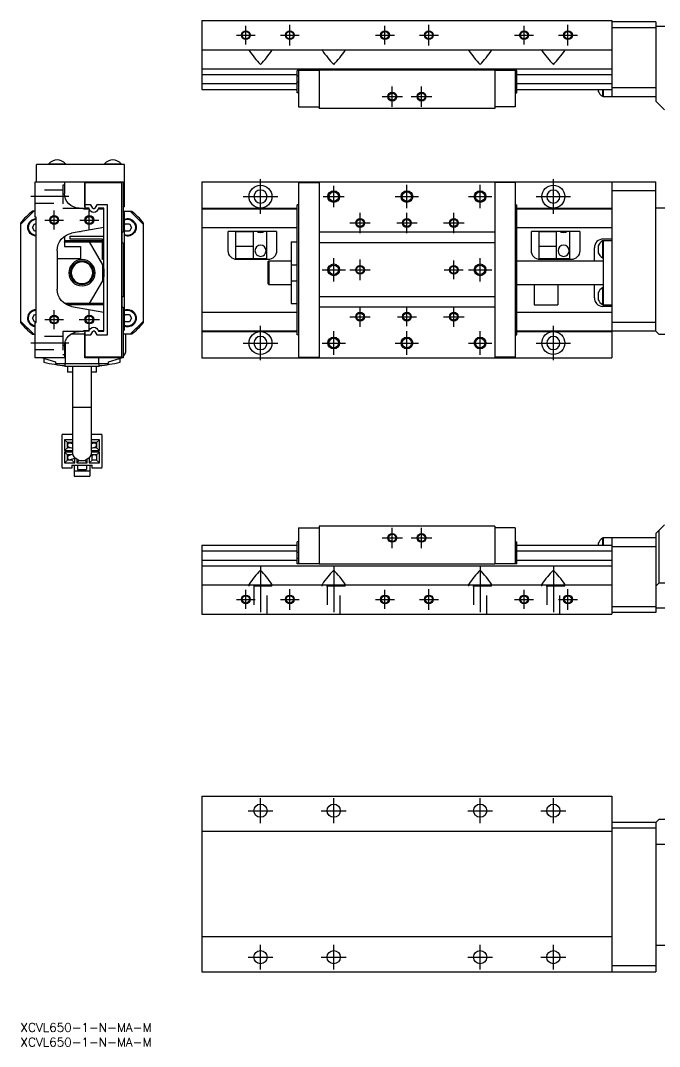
# Model space of a CAD drawing. Extents: x 0 to 509, y -8 to 347.
# Drawn here: x 0 to 218.2, y -8 to 342.3 of the extents above; entities that cross this region are included whole.
import ezdxf

# ---------------------------------------------------------------- set-up
doc = ezdxf.new("R2010")
doc.units = 0
doc.header["$LTSCALE"] = 0.5
doc.linetypes.add('CENTER', pattern=[50.8, 31.75, -6.35, 6.35, -6.35])
doc.linetypes.add('DASHED', pattern=[19.05, 12.7, -6.35])
for name, color, linetype in [('MSM_CENTER', 1, 'CENTER'), ('MSM_CONTINUOUS', 7, 'CONTINUOUS'), ('MSM_DASHED', 4, 'DASHED'), ('MSM_NARROW', 5, 'CONTINUOUS'), ('MSM_PART_NUMBER', 7, 'CONTINUOUS')]:
    doc.layers.add(name, color=color, linetype=linetype)
doc.styles.get("Standard").update_dxf_attribs({"font": 'txt.shx', "height": 3, "bigfont": 'bigfont.shx'})

msp = doc.modelspace()

# ---------------------------------------------------------------- linework, layer by layer
at = {"layer": 'MSM_CENTER'}
for p, q in [((76.96, 334.07), (76.96, 340.53)), ((91.96, 333.8), (91.96, 340.8)), ((124.46, 334.07), (124.46, 340.53)), ((139.46, 333.8), (139.46, 340.8)), ((171.96, 334.07), (171.96, 340.53)), ((186.96, 333.8), (186.96, 340.8)), ((73.73, 337.3), (80.19, 337.3)), ((88.73, 337.3), (95.19, 337.3)), ((121.23, 337.3), (127.69, 337.3)), ((136.23, 337.3), (142.69, 337.3)), ((168.73, 337.3), (175.19, 337.3)), ((183.73, 337.3), (190.19, 337.3)), ((126.96, 312.8), (126.96, 319.8)), ((136.96, 312.8), (136.96, 319.8)), ((123.46, 316.3), (130.46, 316.3)), ((133.46, 316.3), (140.46, 316.3)), ((81.96, 276.28), (81.96, 288.08)), ((181.96, 276.28), (181.96, 288.08)), ((106.96, 278.55), (106.96, 285.8)), ((131.96, 278.18), (131.96, 286.18)), ((156.96, 278.18), (156.96, 286.18)), ((16.5, 282.18), (3.5, 282.18)), ((76.06, 282.18), (87.86, 282.18)), ((103.34, 282.18), (110.58, 282.18)), ((127.96, 282.18), (135.96, 282.18)), ((152.96, 282.18), (160.96, 282.18)), ((176.06, 282.18), (187.86, 282.18)), ((11.5, 270.95), (11.5, 277.41)), ((23.5, 270.95), (23.5, 277.41)), ((8.27, 274.18), (14.73, 274.18)), ((20.27, 274.18), (26.73, 274.18)), ((115.96, 269.68), (115.96, 276.68)), ((131.96, 269.68), (131.96, 276.68)), ((147.96, 269.68), (147.96, 276.68)), ((112.46, 273.18), (119.46, 273.18)), ((128.46, 273.18), (135.46, 273.18)), ((144.46, 273.18), (151.46, 273.18)), ((106.96, 253.18), (106.96, 261.18)), ((115.96, 253.68), (115.96, 260.68)), ((147.96, 253.95), (147.96, 260.41)), ((156.96, 253.18), (156.96, 261.18)), ((102.96, 257.18), (110.96, 257.18)), ((112.46, 257.18), (119.46, 257.18)), ((144.73, 257.18), (151.19, 257.18)), ((152.96, 257.18), (160.96, 257.18)), ((11.5, 236.95), (11.5, 243.41)), ((23.5, 236.68), (23.5, 243.68)), ((115.96, 237.68), (115.96, 244.68)), ((131.96, 237.95), (131.96, 244.41)), ((147.96, 237.68), (147.96, 244.68)), ((8.27, 240.18), (14.73, 240.18)), ((20, 240.18), (27, 240.18)), ((112.46, 241.18), (119.46, 241.18)), ((128.73, 241.18), (135.19, 241.18)), ((144.46, 241.18), (151.46, 241.18)), ((81.96, 226.28), (81.96, 238.08)), ((106.96, 228.18), (106.96, 236.18)), ((131.96, 228.18), (131.96, 236.18)), ((156.96, 228.18), (156.96, 236.18)), ((181.96, 226.28), (181.96, 238.08)), ((16.5, 232.18), (3.5, 232.18)), ((76.06, 232.18), (87.86, 232.18)), ((102.96, 232.18), (110.96, 232.18)), ((127.96, 232.18), (135.96, 232.18)), ((152.96, 232.18), (160.96, 232.18)), ((176.06, 232.18), (187.86, 232.18)), ((126.96, 162.14), (126.96, 169.14)), ((136.96, 162.14), (136.96, 169.14)), ((123.46, 165.64), (130.46, 165.64)), ((133.46, 165.64), (140.46, 165.64)), ((81.96, 156.14), (81.96, 137.64)), ((106.96, 156.14), (106.96, 137.64)), ((156.96, 156.14), (156.96, 137.64)), ((181.96, 156.14), (181.96, 137.64)), ((76.96, 141.41), (76.96, 147.87)), ((91.96, 141.14), (91.96, 148.14)), ((124.46, 141.41), (124.46, 147.87)), ((139.46, 141.14), (139.46, 148.14)), ((171.96, 141.41), (171.96, 147.87)), ((186.96, 141.14), (186.96, 148.14)), ((73.73, 144.64), (80.19, 144.64)), ((88.73, 144.64), (95.19, 144.64)), ((121.23, 144.64), (127.69, 144.64)), ((136.23, 144.64), (142.69, 144.64)), ((168.73, 144.64), (175.19, 144.64)), ((183.73, 144.64), (190.19, 144.64)), ((81.96, 68.25), (81.96, 76.75)), ((106.96, 68.25), (106.96, 76.75)), ((156.96, 68.25), (156.96, 76.75)), ((181.96, 68.25), (181.96, 76.75)), ((77.71, 72.5), (86.21, 72.5)), ((102.71, 72.5), (111.21, 72.5)), ((152.71, 72.5), (161.21, 72.5)), ((177.71, 72.5), (186.21, 72.5)), ((81.96, 18.25), (81.96, 26.75)), ((106.96, 18.25), (106.96, 26.75)), ((156.96, 18.25), (156.96, 26.75)), ((181.96, 18.25), (181.96, 26.75)), ((77.71, 22.5), (86.21, 22.5)), ((102.71, 22.5), (111.21, 22.5)), ((152.71, 22.5), (161.21, 22.5)), ((177.71, 22.5), (186.21, 22.5))]:
    msp.add_line(p, q, dxfattribs=at)
at = {"layer": 'MSM_CONTINUOUS'}
for p, q in [((61.96, 342.3), (201.96, 342.3)), ((61.96, 342.3), (61.96, 318.8)), ((201.96, 342.3), (201.96, 316.3)), ((216.96, 341.8), (201.96, 341.8)), ((216.96, 339.8), (201.96, 339.8)), ((216.96, 341.8), (216.96, 314.8)), ((221.46, 340.3), (216.96, 340.3)), ((61.96, 332.3), (201.96, 332.3)), ((78.22, 332.3), (78.06, 332.17)), ((78.06, 332.17), (78.08, 332.06)), ((85.7, 332.3), (85.86, 332.17)), ((85.86, 332.17), (85.84, 332.06)), ((103.22, 332.3), (103.06, 332.17)), ((103.06, 332.17), (103.08, 332.06)), ((110.7, 332.3), (110.86, 332.17)), ((110.86, 332.17), (110.84, 332.06)), ((153.22, 332.3), (153.06, 332.17)), ((153.06, 332.17), (153.08, 332.06)), ((160.7, 332.3), (160.86, 332.17)), ((160.86, 332.17), (160.84, 332.06)), ((178.22, 332.3), (178.06, 332.17)), ((178.06, 332.17), (178.08, 332.06)), ((185.7, 332.3), (185.86, 332.17)), ((185.86, 332.17), (185.84, 332.06)), ((61.96, 325.8), (201.96, 325.8)), ((61.96, 323.83), (94.46, 323.83)), ((101.96, 325.2), (94.46, 325.2)), ((94.46, 317.6), (94.46, 325.2)), ((94.96, 323.32), (94.46, 323.32)), ((94.96, 325.2), (94.96, 312.8)), ((101.96, 325.3), (101.96, 312.3)), ((161.96, 325.3), (101.96, 325.3)), ((161.96, 325.3), (161.96, 312.3)), ((169.46, 325.2), (161.96, 325.2)), ((168.96, 325.2), (168.96, 312.8)), ((168.96, 323.32), (169.46, 323.32)), ((169.46, 317.6), (169.46, 325.2)), ((169.46, 323.83), (201.96, 323.83)), ((61.96, 320.76), (94.46, 320.76)), ((61.96, 318.8), (94.46, 318.8)), ((94.96, 321.27), (94.46, 321.27)), ((168.96, 321.27), (169.46, 321.27)), ((169.46, 320.76), (201.96, 320.76)), ((169.46, 318.8), (201.96, 318.8)), ((197.31, 318.8), (197.31, 318.09)), ((198.76, 318.8), (198.76, 316.44)), ((198.96, 318.8), (198.96, 316.3)), ((216.96, 319.3), (201.96, 319.3)), ((94.96, 317.6), (94.46, 317.6)), ((168.96, 317.6), (169.46, 317.6)), ((198.76, 316.44), (198.96, 316.44)), ((198.96, 316.3), (216.96, 316.3)), ((94.96, 312.8), (101.96, 312.8)), ((161.96, 312.3), (101.96, 312.3)), ((168.96, 312.8), (161.96, 312.8)), ((219.96, 311.8), (216.96, 314.8)), ((5.5, 287.18), (5.5, 293.18)), ((35.5, 293.18), (5.5, 293.18)), ((9.65, 293.34), (15.35, 293.34)), ((9.65, 293.34), (9.65, 293.18)), ((15.35, 293.18), (15.35, 293.34)), ((28.65, 293.34), (34.35, 293.34)), ((28.65, 293.34), (28.65, 293.18)), ((34.35, 293.18), (34.35, 293.34)), ((35.5, 278.68), (35.5, 293.18)), ((5, 275.18), (5, 287.18)), ((5, 287.18), (35, 287.18)), ((15, 287.18), (15, 283.28)), ((22, 278.58), (22, 287.18)), ((22.1, 278.18), (22.1, 286.98)), ((22.1, 286.98), (34.5, 286.98)), ((34.5, 286.98), (34.5, 227.38)), ((35, 287.18), (35, 269.98)), ((61.96, 287.18), (61.96, 227.18)), ((61.96, 287.18), (216.96, 287.18)), ((94.96, 286.98), (101.96, 286.98)), ((94.96, 286.98), (94.96, 227.38)), ((101.96, 287.18), (101.96, 227.18)), ((161.96, 287.18), (161.96, 227.18)), ((168.96, 286.98), (161.96, 286.98)), ((168.96, 286.98), (168.96, 227.38)), ((201.96, 287.18), (201.96, 227.18)), ((216.96, 284.18), (201.96, 284.18)), ((216.96, 236.18), (216.96, 287.18)), ((4.5, 277.18), (0, 272.68)), ((5, 277.18), (4.03, 277.18)), ((20, 278.28), (21.5, 278.28)), ((21.5, 278.28), (21.5, 277.98)), ((21.5, 277.98), (23.46, 277.98)), ((22.1, 278.58), (22, 278.58)), ((23.97, 279.38), (22.1, 279.38)), ((23.42, 278.18), (22.1, 278.18)), ((24.66, 278.18), (23.97, 279.38)), ((26.02, 279.38), (25.34, 278.18)), ((29.7, 279.38), (26.02, 279.38)), ((26.54, 277.98), (28.5, 277.98)), ((28.5, 278.18), (26.58, 278.18)), ((28.5, 236.18), (28.5, 278.18)), ((29.7, 234.98), (29.7, 279.38)), ((35.5, 278.68), (35, 278.68)), ((35.5, 276.68), (35, 277.18)), ((35, 277.18), (37.97, 277.18)), ((42, 272.68), (37.5, 277.18)), ((61.96, 278.28), (94.46, 278.28)), ((61.96, 277.98), (94.46, 277.98)), ((94.96, 279.38), (94.46, 279.38)), ((94.46, 234.98), (94.46, 279.38)), ((168.96, 279.38), (169.46, 279.38)), ((169.46, 234.98), (169.46, 279.38)), ((169.46, 278.28), (201.96, 278.28)), ((169.46, 277.98), (201.96, 277.98)), ((241.96, 278.18), (216.96, 278.18)), ((5.3, 275.18), (5, 275.18)), ((5.3, 239.18), (5.3, 275.18)), ((35.5, 236.68), (35.5, 276.68)), ((0, 273.15), (0, 239.2)), ((4.06, 271.68), (4.78, 272.93)), ((4.78, 270.43), (4.06, 271.68)), ((4.78, 272.93), (5.3, 272.93)), ((5.3, 270.43), (4.78, 270.43)), ((28.5, 271.62), (17.46, 269.68)), ((20.5, 270.18), (20.29, 270.18)), ((20.5, 270.21), (20.5, 270.18)), ((35, 269.98), (34.65, 269.98)), ((34.65, 269.98), (34.65, 266.38)), ((35.5, 272.44), (35.78, 272.93)), ((35.78, 270.43), (35.5, 270.91)), ((35.78, 272.93), (37.22, 272.93)), ((37.22, 270.43), (35.78, 270.43)), ((37.22, 272.93), (37.94, 271.68)), ((37.94, 271.68), (37.22, 270.43)), ((42, 239.2), (42, 273.15)), ((61.96, 271.62), (94.46, 271.62)), ((87.46, 270.3), (70.96, 270.3)), ((70.96, 263.68), (70.96, 270.3)), ((73.46, 270.3), (73.46, 260.98)), ((79.46, 270.18), (73.46, 270.18)), ((79.46, 270.3), (79.46, 260.98)), ((83.96, 270.3), (83.96, 260.98)), ((87.46, 270.3), (87.46, 263.68)), ((161.96, 269.98), (101.96, 269.98)), ((169.46, 271.62), (201.96, 271.62)), ((190.96, 270.3), (174.46, 270.3)), ((174.46, 263.68), (174.46, 270.3)), ((176.96, 270.3), (176.96, 260.98)), ((182.96, 270.18), (176.96, 270.18)), ((182.96, 270.3), (182.96, 260.98)), ((187.46, 270.3), (187.46, 260.98)), ((190.96, 270.3), (190.96, 263.68)), ((15, 268.64), (15, 265.18)), ((15, 267.18), (28, 267.18)), ((15.05, 266.68), (28, 266.68)), ((17, 267.68), (17, 268.68)), ((17, 268.68), (28.5, 268.68)), ((28, 267.68), (17, 267.68)), ((23.5, 266.68), (28, 258.88)), ((28, 260.68), (28, 267.68)), ((34.65, 266.38), (35, 266.38)), ((35, 266.38), (35, 247.98)), ((92.46, 266.68), (94.46, 266.68)), ((92.46, 266.68), (92.46, 245.68)), ((161.96, 266.38), (101.96, 266.38)), ((198.76, 267.04), (198.76, 261.32)), ((198.96, 267.04), (198.76, 267.04)), ((201.96, 267.67), (198.96, 267.67)), ((198.96, 267.18), (198.96, 245.18)), ((198.96, 267.18), (201.96, 267.18)), ((12.5, 263.77), (12.5, 250.58)), ((15, 265.18), (20.5, 265.18)), ((20.5, 265.18), (20.5, 260.98)), ((79.46, 265.18), (73.46, 265.18)), ((182.96, 265.18), (176.96, 265.18)), ((195.96, 260.18), (195.96, 264.67)), ((197.31, 265.39), (197.31, 262.97)), ((20.5, 260.98), (12.5, 260.98)), ((28.5, 260.68), (28, 260.68)), ((83.96, 260.98), (73.46, 260.98)), ((84.46, 260.68), (73.96, 260.68)), ((84.76, 260.18), (84.46, 259.88)), ((84.46, 259.88), (84.46, 252.48)), ((84.76, 260.18), (84.76, 252.18)), ((92.46, 260.18), (84.76, 260.18)), ((198.96, 260.18), (169.46, 260.18)), ((187.46, 260.98), (176.96, 260.98)), ((187.96, 260.68), (177.46, 260.68)), ((198.76, 261.32), (198.96, 261.32)), ((28, 258.88), (28, 253.47)), ((92.46, 258.88), (94.46, 258.88)), ((28, 253.47), (23.5, 245.68)), ((84.46, 252.48), (84.76, 252.18)), ((92.46, 253.47), (94.46, 253.47)), ((84.76, 252.18), (92.46, 252.18)), ((169.46, 252.18), (198.96, 252.18)), ((175.46, 252.18), (175.46, 245.18)), ((183.46, 252.18), (183.46, 245.18)), ((195.96, 247.67), (195.96, 252.18)), ((197.31, 249.39), (197.31, 246.97)), ((198.76, 251.04), (198.76, 245.32)), ((198.96, 251.04), (198.76, 251.04)), ((28.5, 245.68), (15.05, 245.68)), ((16.5, 245.68), (16.5, 245.18)), ((35, 247.98), (34.65, 247.98)), ((34.65, 247.98), (34.65, 244.38)), ((92.46, 245.68), (94.46, 245.68)), ((161.96, 247.98), (101.96, 247.98)), ((198.76, 245.32), (198.96, 245.32)), ((4.06, 240.68), (4.78, 241.93)), ((4.78, 241.93), (5.3, 241.93)), ((28.5, 245.18), (16.05, 245.18)), ((17.46, 244.68), (28.5, 242.73)), ((34.65, 244.38), (35, 244.38)), ((35, 244.38), (35, 227.18)), ((35.5, 241.44), (35.78, 241.93)), ((35.78, 241.93), (37.22, 241.93)), ((37.22, 241.93), (37.94, 240.68)), ((61.96, 242.73), (94.46, 242.73)), ((161.96, 244.38), (101.96, 244.38)), ((169.46, 242.73), (201.96, 242.73)), ((175.46, 245.18), (183.46, 245.18)), ((198.96, 245.18), (201.96, 245.18)), ((201.96, 244.67), (198.96, 244.67)), ((0, 239.68), (4.5, 235.18)), ((4.78, 239.43), (4.06, 240.68)), ((5.3, 239.43), (4.78, 239.43)), ((5, 239.18), (5.3, 239.18)), ((5, 227.18), (5, 239.18)), ((35.78, 239.43), (35.5, 239.91)), ((37.22, 239.43), (35.78, 239.43)), ((37.94, 240.68), (37.22, 239.43)), ((37.5, 235.18), (42, 239.68)), ((216.96, 239.18), (201.96, 239.18)), ((4.03, 235.18), (5, 235.18)), ((22, 235.18), (17.14, 235.18)), ((17.14, 235.18), (17.14, 235.18)), ((21.5, 236.08), (20, 236.08)), ((23.46, 236.38), (21.5, 236.38)), ((21.5, 236.38), (21.5, 236.08)), ((23.42, 236.18), (21.5, 236.18)), ((22, 235.78), (22.1, 235.78)), ((22, 227.18), (22, 235.78)), ((22.1, 227.38), (22.1, 236.18)), ((22.1, 234.98), (23.97, 234.98)), ((23.97, 234.98), (24.66, 236.17)), ((25.34, 236.17), (26.02, 234.98)), ((26.02, 234.98), (29.7, 234.98)), ((28.5, 236.38), (26.54, 236.38)), ((26.58, 236.18), (28.5, 236.18)), ((28.2, 236.38), (28, 236.18)), ((35, 236.18), (35.5, 236.68)), ((37.97, 235.18), (35, 235.18)), ((36, 229.76), (36, 235.18)), ((61.96, 236.38), (94.46, 236.38)), ((61.96, 236.08), (94.46, 236.08)), ((94.96, 234.98), (94.46, 234.98)), ((168.96, 234.98), (169.46, 234.98)), ((169.46, 236.38), (201.96, 236.38)), ((169.46, 236.08), (201.96, 236.08)), ((216.96, 236.18), (201.96, 236.18)), ((216.96, 236.18), (217.96, 235.18)), ((217.96, 235.18), (241.86, 235.18)), ((15.22, 232.52), (15.22, 225.18)), ((15, 231.08), (15, 227.18)), ((15, 227.18), (5, 227.18)), ((8, 226.93), (8, 225.61)), ((8.17, 226.87), (12, 225.78)), ((12, 225.78), (12, 225.18)), ((12, 225.18), (30, 225.18)), ((15.18, 225.18), (15.18, 224.18)), ((35, 227.18), (22, 227.18)), ((34.5, 227.38), (22.1, 227.38)), ((26.78, 225.18), (26.78, 227.18)), ((26.82, 224.18), (26.82, 225.18)), ((30, 225.78), (33.83, 226.87)), ((30, 225.18), (30, 225.78)), ((34, 225.61), (34, 226.93)), ((61.96, 227.18), (201.96, 227.18)), ((94.96, 227.38), (101.96, 227.38)), ((168.96, 227.38), (161.96, 227.38)), ((26.82, 224.18), (15.18, 224.18)), ((16, 224.18), (16, 222.18)), ((17.75, 222.18), (16, 222.18)), ((17.75, 224.18), (17.75, 195.18)), ((24.25, 195.18), (24.25, 224.18)), ((26, 222.18), (24.25, 222.18)), ((26, 222.18), (26, 224.18)), ((24.25, 210.18), (17.75, 210.18)), ((14.1, 200.78), (14.1, 189.78)), ((14.4, 201.08), (17.75, 201.08)), ((24.25, 201.08), (27.6, 201.08)), ((27.9, 189.78), (27.9, 200.78)), ((16.05, 198.18), (15, 199.08)), ((17.75, 199.08), (15, 199.08)), ((15, 199.08), (15, 195.53)), ((16.05, 196.43), (15, 195.53)), ((16.05, 196.43), (16.05, 198.18)), ((17.55, 198.18), (16.05, 198.18)), ((16.05, 197.8), (16.42, 198.18)), ((17.11, 196.43), (16.05, 196.43)), ((16.59, 196.58), (17.75, 196.24)), ((17.75, 197.8), (17.01, 198.02)), ((17.17, 198.18), (17.46, 197.89)), ((17.55, 198.18), (17.75, 198.35)), ((17.55, 197.86), (17.55, 198.18)), ((27, 199.08), (24.25, 199.08)), ((24.45, 198.18), (24.25, 198.35)), ((24.99, 198.02), (24.25, 197.8)), ((24.25, 196.24), (25.41, 196.58)), ((24.45, 198.18), (24.45, 197.86)), ((25.95, 198.18), (24.45, 198.18)), ((24.54, 197.89), (24.82, 198.18)), ((25.95, 196.43), (24.89, 196.43)), ((25.57, 198.18), (25.95, 197.8)), ((25.95, 198.18), (27, 199.08)), ((25.95, 198.18), (25.95, 196.43)), ((25.95, 196.43), (27, 195.53)), ((27, 195.53), (27, 199.08)), ((15, 195.53), (17.75, 195.53)), ((16.05, 193.98), (15, 194.93)), ((17.76, 194.93), (15, 194.93)), ((15, 194.93), (15, 191.28)), ((16.05, 192.23), (16.05, 193.98)), ((17.14, 193.98), (16.05, 193.98)), ((16.05, 193.6), (16.42, 193.98)), ((17.9, 194.19), (16.6, 193.82)), ((17, 192.38), (18.72, 192.86)), ((17.73, 194.14), (17.88, 194.27)), ((18.6, 191.28), (18.6, 192.83)), ((23.4, 192.98), (23.4, 191.28)), ((24.45, 193.98), (24.12, 194.27)), ((27, 194.93), (24.24, 194.93)), ((24.25, 195.53), (27, 195.53)), ((24.45, 192.23), (24.45, 193.98)), ((25.95, 193.98), (24.45, 193.98)), ((24.45, 193.6), (24.82, 193.98)), ((25.57, 193.98), (25.95, 193.6)), ((25.95, 193.98), (27, 194.93)), ((25.95, 193.98), (25.95, 192.23)), ((27, 191.28), (27, 194.93)), ((17.5, 189.48), (14.4, 189.48)), ((16.05, 192.23), (15, 191.28)), ((15, 191.28), (18.6, 191.28)), ((17.55, 192.23), (16.05, 192.23)), ((17.5, 190.48), (24.5, 190.48)), ((17.5, 190.48), (17.5, 189.48)), ((17.55, 192.53), (17.55, 192.23)), ((17.55, 192.23), (18.6, 191.28)), ((18.3, 190.48), (18.3, 186.68)), ((19.2, 192.47), (19.2, 191.28)), ((20.07, 192.06), (19.2, 191.28)), ((19.2, 191.28), (22.8, 191.28)), ((19.5, 190.48), (19.5, 188.98)), ((21.93, 192.06), (22.8, 191.28)), ((22.5, 190.48), (22.5, 188.98)), ((22.8, 191.28), (22.8, 192.47)), ((24.45, 192.23), (23.4, 191.28)), ((23.4, 191.28), (27, 191.28)), ((23.7, 190.48), (23.7, 186.68)), ((25.95, 192.23), (24.45, 192.23)), ((24.5, 189.48), (24.5, 190.48)), ((27.6, 189.48), (24.5, 189.48)), ((25.95, 192.23), (27, 191.28)), ((18.3, 188.59), (23.7, 188.59)), ((18.3, 186.68), (23.7, 186.68)), ((19.5, 188.98), (22.5, 188.98)), ((94.96, 169.14), (94.96, 156.74)), ((94.96, 169.14), (101.96, 169.14)), ((161.96, 169.64), (101.96, 169.64)), ((101.96, 169.64), (101.96, 156.64)), ((161.96, 169.64), (161.96, 156.64)), ((168.96, 169.14), (161.96, 169.14)), ((168.96, 169.14), (168.96, 156.74)), ((216.96, 167.14), (219.96, 170.14)), ((198.76, 165.5), (198.76, 163.14)), ((198.96, 165.5), (198.76, 165.5)), ((216.96, 165.64), (198.96, 165.64)), ((198.96, 165.64), (198.96, 163.14)), ((201.96, 165.64), (201.96, 139.64)), ((216.96, 167.14), (216.96, 140.14)), ((217.96, 168.14), (217.96, 150.14)), ((61.96, 163.14), (61.96, 139.64)), ((61.96, 163.14), (94.46, 163.14)), ((61.96, 161.18), (94.46, 161.18)), ((94.46, 156.74), (94.46, 164.34)), ((94.96, 164.34), (94.46, 164.34)), ((168.96, 164.34), (169.46, 164.34)), ((169.46, 156.74), (169.46, 164.34)), ((169.46, 163.14), (201.96, 163.14)), ((169.46, 161.18), (201.96, 161.18)), ((197.31, 163.85), (197.31, 163.14)), ((216.96, 162.64), (201.96, 162.64)), ((61.96, 158.1), (94.46, 158.1)), ((94.96, 160.66), (94.46, 160.66)), ((94.96, 158.61), (94.46, 158.61)), ((168.96, 160.66), (169.46, 160.66)), ((168.96, 158.61), (169.46, 158.61)), ((169.46, 158.1), (201.96, 158.1)), ((61.96, 156.14), (201.96, 156.14)), ((101.96, 156.74), (94.46, 156.74)), ((161.96, 156.64), (101.96, 156.64)), ((169.46, 156.74), (161.96, 156.74)), ((61.96, 149.64), (201.96, 149.64)), ((78.06, 149.77), (78.08, 149.88)), ((78.22, 149.64), (78.06, 149.77)), ((85.7, 149.64), (85.86, 149.77)), ((85.86, 149.77), (85.84, 149.88)), ((103.06, 149.77), (103.08, 149.88)), ((103.22, 149.64), (103.06, 149.77)), ((110.7, 149.64), (110.86, 149.77)), ((110.86, 149.77), (110.84, 149.88)), ((153.06, 149.77), (153.08, 149.88)), ((153.22, 149.64), (153.06, 149.77)), ((160.7, 149.64), (160.86, 149.77)), ((160.86, 149.77), (160.84, 149.88)), ((178.06, 149.77), (178.08, 149.88)), ((178.22, 149.64), (178.06, 149.77)), ((185.7, 149.64), (185.86, 149.77)), ((185.86, 149.77), (185.84, 149.88)), ((216.96, 149.14), (217.96, 150.14)), ((241.86, 150.14), (217.96, 150.14)), ((216.96, 142.14), (201.96, 142.14)), ((216.96, 140.14), (201.96, 140.14)), ((241.86, 141.64), (216.96, 141.64)), ((61.96, 139.64), (201.96, 139.64)), ((61.96, 77.5), (201.96, 77.5)), ((61.96, 77.5), (61.96, 17.5)), ((201.96, 77.5), (201.96, 17.5)), ((216.96, 68.5), (201.96, 68.5)), ((216.96, 68.5), (217.96, 69.5)), ((216.96, 68.5), (216.96, 17.5)), ((241.86, 69.5), (217.96, 69.5)), ((61.96, 65.5), (201.96, 65.5)), ((216.96, 66.5), (201.96, 66.5)), ((241.86, 61), (216.96, 61)), ((61.96, 29.5), (201.96, 29.5)), ((241.96, 26.5), (216.96, 26.5)), ((216.96, 19.5), (201.96, 19.5)), ((61.96, 17.5), (216.96, 17.5))]:
    msp.add_line(p, q, dxfattribs=at)
for centre, radius in [((76.96, 337.3), 1.23), ((91.96, 337.3), 1.23), ((124.46, 337.3), 1.23), ((139.46, 337.3), 1.23), ((171.96, 337.3), 1.23), ((186.96, 337.3), 1.23), ((126.96, 316.3), 1.23), ((136.96, 316.3), 1.23), ((81.96, 282.18), 3.9), ((106.96, 282.18), 1.62), ((131.96, 282.18), 1.62), ((156.96, 282.18), 1.62), ((181.96, 282.18), 3.9), ((11.5, 274.18), 1.23), ((23.5, 274.18), 1.23), ((115.96, 273.18), 1.23), ((131.96, 273.18), 1.23), ((147.96, 273.18), 1.23), ((106.96, 257.18), 1.62), ((115.96, 257.18), 1.23), ((147.96, 257.18), 1.23), ((156.96, 257.18), 1.62), ((115.96, 241.18), 1.23), ((131.96, 241.18), 1.23), ((147.96, 241.18), 1.23), ((11.5, 240.18), 1.23), ((23.5, 240.18), 1.23), ((81.96, 232.18), 3.9), ((181.96, 232.18), 3.9), ((106.96, 232.18), 1.62), ((131.96, 232.18), 1.62), ((156.96, 232.18), 1.62), ((126.96, 165.64), 1.23), ((136.96, 165.64), 1.23), ((76.96, 144.64), 1.23), ((91.96, 144.64), 1.23), ((124.46, 144.64), 1.23), ((139.46, 144.64), 1.23), ((171.96, 144.64), 1.23), ((186.96, 144.64), 1.23), ((81.96, 72.5), 2.25), ((106.96, 72.5), 2.25), ((156.96, 72.5), 2.25), ((181.96, 72.5), 2.25), ((81.96, 22.5), 2.25), ((106.96, 22.5), 2.25), ((156.96, 22.5), 2.25), ((181.96, 22.5), 2.25)]:
    msp.add_circle(centre, radius, dxfattribs=at)
at = {"layer": 'MSM_CONTINUOUS', "extrusion": (0, 0, -1)}
for centre, radius in [((-81.96, 282.18), 2.25), ((-181.96, 282.18), 2.25), ((-81.96, 263.68), 1.9), ((-185.46, 263.68), 1.9), ((-21, 256.18), 4.5), ((-21, 256.18), 4), ((-21, 256.18), 3.7), ((-81.96, 232.18), 2.25), ((-181.96, 232.18), 2.25)]:
    msp.add_circle(centre, radius, dxfattribs=at)
at = {"layer": 'MSM_CONTINUOUS'}
for centre, radius, start, end in [((108.34, 352.75), 36.66, 214.3736, 223.9772), ((55.58, 352.75), 36.66, 316.0228, 325.6264), ((133.34, 352.75), 36.66, 214.3736, 223.9772), ((80.58, 352.75), 36.66, 316.0228, 325.6264), ((183.34, 352.75), 36.66, 214.3736, 223.9772), ((130.58, 352.75), 36.66, 316.0228, 325.6264), ((208.34, 352.75), 36.66, 214.3736, 223.9772), ((155.58, 352.75), 36.66, 316.0228, 325.6264), ((200.33, 319.28), 3.25, 201.5574, 241.0598), ((12.5, 290.98), 3.7, 90, 140.3692), ((12.5, 290.98), 3.7, 39.6308, 90), ((31.5, 290.98), 3.7, 90, 140.3692), ((31.5, 290.98), 3.7, 39.6308, 90), ((21, 256.18), 27, 128.9424, 141.0576), ((21, 256.18), 27, 38.9424, 51.0576), ((198.96, 264.67), 3, 90, 180), ((200.33, 264.19), 3.25, 118.9402, 158.4426), ((200.33, 264.16), 3.25, 201.5574, 241.0598), ((200.33, 248.19), 3.25, 118.9402, 158.4426), ((198.96, 247.67), 3, 180, 265.3245), ((200.33, 248.16), 3.25, 201.5574, 241.0598), ((21, 256.18), 27, 218.9424, 231.0576), ((21, 256.18), 27, 308.9424, 321.0576), ((33, 229.76), 3, 311.8103, 0), ((9, 229.76), 3, 239.3478, 254.0042), ((21, 284.18), 60, 257.4867, 264.4336), ((21, 284.18), 60, 275.5664, 282.5133), ((33, 229.76), 3, 285.9958, 300.6522), ((14.4, 200.78), 0.3, 90, 180), ((27.6, 200.78), 0.3, 0, 90), ((16.8, 197.3), 0.75, 73.4791, 253.4791), ((25.2, 197.3), 0.75, 286.5209, 106.5209), ((16.8, 193.1), 0.75, 105.6242, 285.6242), ((14.4, 189.78), 0.3, 180, 270), ((27.6, 189.78), 0.3, 270, 0), ((200.33, 162.66), 3.25, 118.9402, 158.4426), ((108.34, 129.19), 36.66, 136.0228, 145.6264), ((55.58, 129.19), 36.66, 34.3736, 43.9772), ((133.34, 129.19), 36.66, 136.0228, 145.6264), ((80.58, 129.19), 36.66, 34.3736, 43.9772), ((183.34, 129.19), 36.66, 136.0228, 145.6264), ((130.58, 129.19), 36.66, 34.3736, 43.9772), ((208.34, 129.19), 36.66, 136.0228, 145.6264), ((155.58, 129.19), 36.66, 34.3736, 43.9772)]:
    msp.add_arc(centre, radius, start, end, dxfattribs=at)
at = {"layer": 'MSM_CONTINUOUS', "extrusion": (0, 0, -1)}
for centre, radius, start, end in [((-20, 283.28), 5, 270, 0), ((-25, 278.38), 1.59, 187.2353, 352.7647), ((-25, 278.38), 0.388, 209.9865, 330.0135), ((-5.5, 271.68), 3, 273.8226, 86.1774), ((-5.5, 271.68), 2.75, 274.1706, 85.8294), ((-36.5, 271.68), 3, 70.5288, 289.4712), ((-36.5, 271.68), 2.75, 68.6763, 291.3237), ((-81.96, 271.68), 1.9, 226.3793, 313.6207), ((-185.46, 271.68), 1.9, 226.3793, 313.6207), ((-18.5, 263.77), 6, 0, 80), ((-14, 264.18), 2.86, 110.4659, 119.0583), ((-18.05, 261.48), 6, 59.4911, 60.0438), ((-28, 264.18), 2.86, 60.9417, 90), ((-73.96, 263.68), 3, 270, 0), ((-84.46, 263.68), 3, 180, 270), ((-177.46, 263.68), 3, 270, 0), ((-187.96, 263.68), 3, 180, 270), ((-21, 256.18), 7.5, 141.3733, 218.6267), ((-18.5, 250.58), 6, 280, 0), ((-18.5, 250.65), 6, 294.0962, 303.9498), ((-14, 248.18), 2.86, 243.9703, 245.3117), ((-28, 248.18), 2.86, 259.9315, 299.0583), ((-5.5, 240.68), 3, 279.5941, 86.1774), ((-5.5, 240.68), 2.75, 280.4757, 85.8294), ((-36.5, 240.68), 3, 70.5288, 289.4712), ((-36.5, 240.68), 2.75, 68.6763, 291.3237), ((-198.96, 247.67), 3, 270, 274.6755), ((-20, 231.08), 5, 0, 90), ((-25, 235.98), 1.59, 7.2353, 172.7647), ((-25, 235.98), 0.388, 29.9865, 150.0135), ((-21, 195.18), 3.25, 180, 360)]:
    msp.add_arc(centre, radius, start, end, dxfattribs=at)
at = {"layer": 'MSM_DASHED'}
for p, q in [((14.5, 284.43), (5, 284.43)), ((14.5, 286.08), (14.5, 278.28)), ((15, 286.08), (14.5, 286.08)), ((5, 279.93), (14.5, 279.93)), ((14.5, 278.28), (20, 278.28)), ((14.5, 236.08), (14.5, 228.28)), ((20, 236.08), (14.5, 236.08)), ((14.5, 234.43), (5, 234.43)), ((5, 229.93), (14.5, 229.93)), ((14.5, 228.28), (15, 228.28)), ((78.06, 149.14), (78.06, 149.77)), ((85.86, 149.14), (78.06, 149.14)), ((79.71, 149.14), (79.71, 139.64)), ((84.21, 139.64), (84.21, 149.14)), ((85.86, 149.14), (85.86, 149.77)), ((103.06, 149.14), (103.06, 149.77)), ((110.86, 149.14), (103.06, 149.14)), ((104.71, 149.14), (104.71, 139.64)), ((109.21, 139.64), (109.21, 149.14)), ((110.86, 149.14), (110.86, 149.77)), ((153.06, 149.14), (153.06, 149.77)), ((160.86, 149.14), (153.06, 149.14)), ((154.71, 149.14), (154.71, 139.64)), ((159.21, 139.64), (159.21, 149.14)), ((160.86, 149.14), (160.86, 149.77)), ((178.06, 149.14), (178.06, 149.77)), ((185.86, 149.14), (178.06, 149.14)), ((179.71, 149.14), (179.71, 139.64)), ((184.21, 139.64), (184.21, 149.14)), ((185.86, 149.14), (185.86, 149.77))]:
    msp.add_line(p, q, dxfattribs=at)
at = {"layer": 'MSM_NARROW'}
for centre, radius in [((76.96, 337.3), 1.5), ((91.96, 337.3), 1.5), ((124.46, 337.3), 1.5), ((139.46, 337.3), 1.5), ((171.96, 337.3), 1.5), ((186.96, 337.3), 1.5), ((126.96, 316.3), 1.5), ((136.96, 316.3), 1.5), ((106.96, 282.18), 2), ((131.96, 282.18), 2), ((156.96, 282.18), 2), ((11.5, 274.18), 1.5), ((23.5, 274.18), 1.5), ((115.96, 273.18), 1.5), ((131.96, 273.18), 1.5), ((147.96, 273.18), 1.5), ((106.96, 257.18), 2), ((115.96, 257.18), 1.5), ((147.96, 257.18), 1.5), ((156.96, 257.18), 2), ((115.96, 241.18), 1.5), ((131.96, 241.18), 1.5), ((147.96, 241.18), 1.5), ((11.5, 240.18), 1.5), ((23.5, 240.18), 1.5), ((106.96, 232.18), 2), ((131.96, 232.18), 2), ((156.96, 232.18), 2), ((126.96, 165.64), 1.5), ((136.96, 165.64), 1.5), ((76.96, 144.64), 1.5), ((91.96, 144.64), 1.5), ((124.46, 144.64), 1.5), ((139.46, 144.64), 1.5), ((171.96, 144.64), 1.5), ((186.96, 144.64), 1.5)]:
    msp.add_circle(centre, radius, dxfattribs=at)

# ---------------------------------------------------------------- texts
at = {"layer": 'MSM_PART_NUMBER'}
for p in [(0, -3), (0, -8)]:
    msp.add_text('XCVL650-1-N-MA-M', height=3, dxfattribs=at).set_placement(p)

doc.saveas('drawing.dxf')
